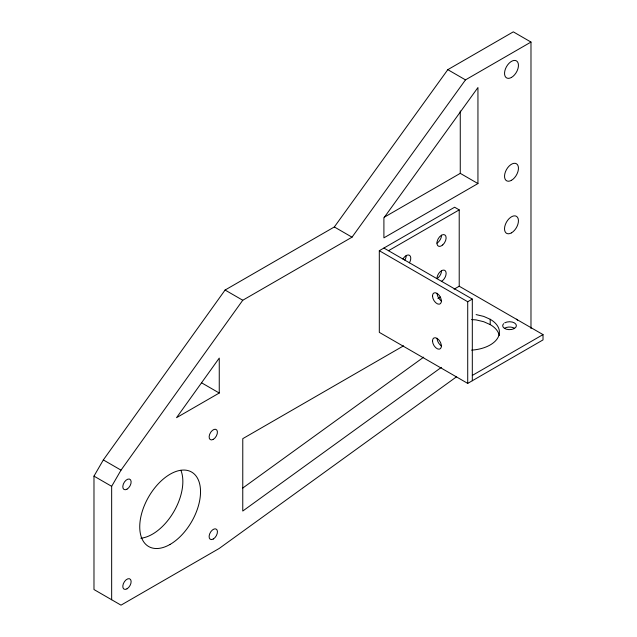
<?xml version="1.0" encoding="UTF-8"?>
<svg xmlns="http://www.w3.org/2000/svg" width="637" height="637" viewBox="0 0 637 637"><rect width="100%" height="100%" fill="white"/><g stroke="black" fill="none" stroke-linecap="round" stroke-linejoin="round"><path stroke-width="0.96" d="M219.255 393.021L219.263 358.074L176.545 417.673L219.255 393.021L201.579 382.813M384.183 217.273L460.264 173.352L460.264 110.981M477.941 183.56L477.949 87.532L383.904 217.902L383.904 237.848L477.941 183.56L460.264 173.352M530.979 328.541L530.987 42.066L513.303 31.85L447.811 69.664L334.337 226.963L225.084 290.042L103.337 459.922L93.981 476.126L93.981 589.543L121.014 605.15L219.232 548.441L456.625 376.73M111.658 599.751L111.658 486.334L121.014 470.138L242.761 300.25L352.022 237.179L465.488 79.88L530.987 42.066M242.769 488.038L423.677 357.158M441.361 367.366L242.761 511.041L242.777 438.662L403.571 345.827M459.213 286.228L543.019 334.6L543.019 339.911L467.717 383.394L379.31 332.363L379.31 250.707L454.619 207.224L459.213 209.876L459.213 286.228L454.101 289.174M388.506 250.707L459.213 209.876M437.914 298.522L440.47 297.049M379.31 250.707L467.717 301.739L472.312 299.079L472.312 380.743M472.312 375.432L543.019 334.6M471.611 319.559L476.126 319.909L483.706 321.717L490.211 324.599A31.42 18.139 0 0 1 499.241 335.532M476.126 314.598L483.706 316.406L490.211 319.288A31.42 18.139 0 0 1 497.672 338.072A31.42 18.139 0 0 1 471.643 350.135M383.904 248.056L472.312 299.079M334.337 226.963L352.022 237.179M225.084 290.042L242.761 300.25M103.337 459.922L121.014 470.138M93.981 476.126L111.658 486.334M447.811 69.664L465.488 79.88M490.211 319.288L490.211 324.599M467.717 301.739L467.717 383.394M180.908 470.305A42.982 24.819 -60 0 1 173.59 512.1A42.982 24.819 -60 0 1 140.825 538.217M406.183 255.604A6.497 3.75 -60 0 1 404.837 260.135M441.537 270.709A6.497 3.75 -60 0 1 436.942 278.672A6.497 3.75 -60 0 1 441.537 270.709A6.497 3.75 -60 0 1 446.131 273.369A6.497 3.75 -60 0 1 441.537 281.323M516.4 319.169A9.842 5.685 -60 0 1 517.507 320.196M441.537 235.188A6.497 3.75 -60 0 1 436.942 243.151M504.671 322.887A6.872 3.965 0 0 1 515.986 324.337A6.872 3.965 0 0 1 508.931 329.64A6.872 3.965 0 0 1 503.58 323.707M504.671 328.19A6.872 3.965 0 0 1 514.385 328.19M402.934 259.036A6.497 3.75 -60 0 1 409.432 255.286A6.497 3.75 -60 0 1 409.432 262.786M441.552 300.959A6.298 3.639 59.9 0 1 437.086 293.243M441.552 345.955A6.298 3.639 59.9 0 1 437.086 338.231M511.495 180.295A9.842 5.685 -60 0 0 517.523 164.76A9.842 5.685 -60 0 0 505.467 171.719A9.842 5.685 -60 0 0 511.495 180.295M170.135 544.388A42.982 24.819 -60 0 0 196.459 476.548A42.982 24.819 -60 0 0 143.811 506.941A42.982 24.819 -60 0 0 170.135 544.388M213.276 539.021A5.908 3.408 -60 0 0 216.891 529.705A5.908 3.408 -60 0 0 209.661 533.878A5.908 3.408 -60 0 0 213.276 539.021M126.97 588.851A5.908 3.408 -60 0 0 130.585 579.535A5.908 3.408 -60 0 0 123.355 583.707A5.908 3.408 -60 0 0 126.97 588.851M511.479 232.855A9.842 5.685 -60 0 0 517.507 217.321A9.842 5.685 -60 0 0 505.452 224.28A9.842 5.685 -60 0 0 511.479 232.855M511.495 77.419A9.842 5.685 -60 0 0 517.523 61.885A9.842 5.685 -60 0 0 505.467 68.844A9.842 5.685 -60 0 0 511.495 77.419M126.97 489.192A5.908 3.408 -60 0 0 130.585 479.876A5.908 3.408 -60 0 0 123.355 484.048A5.908 3.408 -60 0 0 126.97 489.192M213.276 439.363A5.86 3.384 -60 0 0 216.867 430.118A5.86 3.384 -60 0 0 209.684 434.259A5.86 3.384 -60 0 0 213.276 439.363M442.723 244.934A6.497 3.75 -60 0 0 444.785 234.87A6.497 3.75 -60 0 0 437.093 241.686A6.497 3.75 -60 0 0 442.723 244.934M432.507 295.902A6.298 3.631 60.1 0 0 439.18 304.215A6.298 3.631 60.1 0 0 439.172 295.297A6.298 3.631 60.1 0 0 432.507 295.902M432.507 340.891A6.298 3.631 60.1 0 0 439.18 349.203A6.298 3.631 60.1 0 0 439.172 340.285A6.298 3.631 60.1 0 0 432.507 340.891"/></g></svg>
